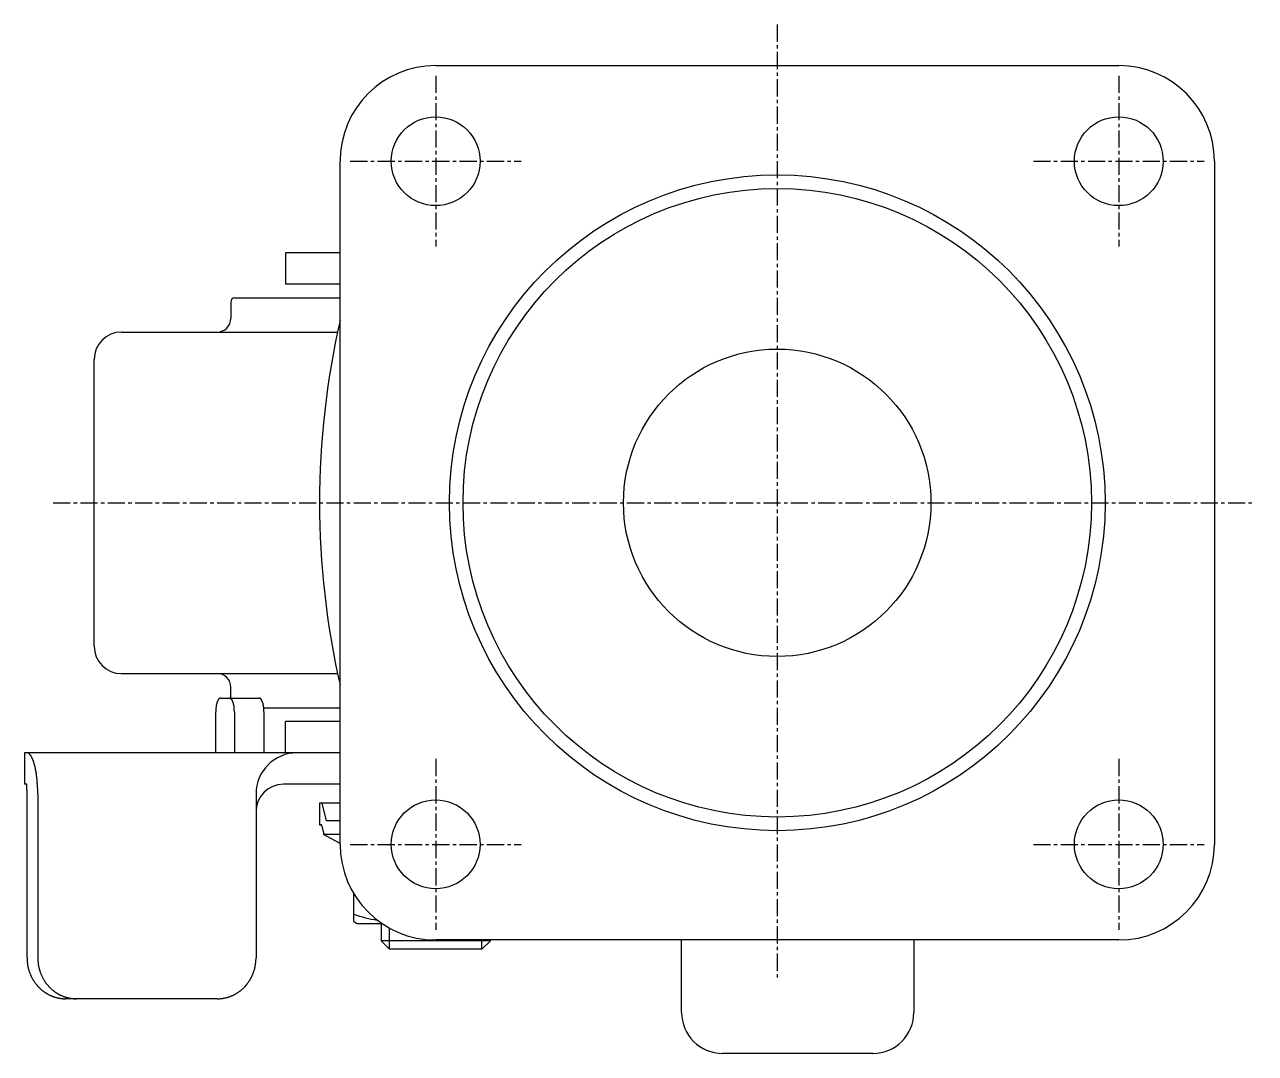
# Model space of a CAD drawing. Extents: x -3293 to -3089, y -779 to -454.
# Drawn here: x -3179.4 to -3089.3, y -529.3 to -454 of the extents above; entities that cross this region are included whole.
import ezdxf

# ---------------------------------------------------------------- set-up
doc = ezdxf.new("R2010")
doc.units = 0
doc.linetypes.add('CENTER', pattern=[2, 1.25, -0.25, 0.25, -0.25])
doc.layers.get('0').update_dxf_attribs({"linetype": 'CONTINUOUS'})
doc.layers.add('CENTER', color=1, linetype='CENTER')

msp = doc.modelspace()

# ---------------------------------------------------------------- linework, layer by layer
at = {"color": 7, "linetype": 'CONTINUOUS'}
for p, q in [((-3149.3, -456.987), (-3099.3, -456.987)), ((-3156.3, -513.987), (-3156.3, -463.987)), ((-3092.3, -463.987), (-3092.3, -513.987)), ((-3156.3, -470.687), (-3160.3, -470.687)), ((-3160.3, -470.687), (-3160.3, -472.987)), ((-3156.3, -472.987), (-3160.3, -472.987)), ((-3164.3, -474.287), (-3164.3, -475.487)), ((-3164, -473.987), (-3156.3, -473.987)), ((-3172.3, -476.487), (-3156.483, -476.487)), ((-3174.3, -499.487), (-3174.3, -478.487)), ((-3172.3, -501.487), (-3156.483, -501.487)), ((-3164.3, -503.287), (-3164.3, -502.487)), ((-3165.06, -503.287), (-3162.214, -503.287)), ((-3165.402, -507.287), (-3165.402, -504.287)), ((-3164.034, -504.287), (-3164.034, -507.287)), ((-3161.888, -503.987), (-3156.3, -503.987)), ((-3161.872, -504.287), (-3161.872, -507.287)), ((-3156.3, -504.987), (-3160.3, -504.987)), ((-3160.3, -507.287), (-3160.3, -504.987)), ((-3156.3, -507.287), (-3179.39, -507.287)), ((-3179.39, -507.287), (-3179.39, -509.587)), ((-3156.3, -507.287), (-3160.3, -507.287)), ((-3179.229, -509.587), (-3179.39, -509.587)), ((-3156.3, -509.587), (-3160.452, -509.587)), ((-3179.214, -522.287), (-3179.214, -510.287)), ((-3178.427, -510.286), (-3178.427, -522.287)), ((-3162.452, -510.287), (-3162.452, -522.287)), ((-3156.3, -510.97), (-3157.8, -510.97)), ((-3157.8, -510.97), (-3157.8, -512.57)), ((-3157.296, -512.27), (-3157.606, -510.97)), ((-3157.8, -512.57), (-3157.625, -512.57)), ((-3157.625, -512.57), (-3157.8, -512.57)), ((-3157.51, -513.07), (-3157.625, -512.57)), ((-3156.3, -512.27), (-3157.296, -512.27)), ((-3157.51, -513.07), (-3157.51, -513.27)), ((-3156.3, -513.27), (-3157.51, -513.27)), ((-3156.3, -513.92), (-3157.51, -513.27)), ((-3155.3, -519.626), (-3155.3, -517.592)), ((-3155.3, -519.626), (-3155.05, -519.77)), ((-3155.05, -519.77), (-3153.244, -519.77)), ((-3153.3, -519.77), (-3153.3, -521.045)), ((-3145.3, -521.045), (-3153.3, -521.045)), ((-3153.3, -521.045), (-3152.675, -521.67)), ((-3099.3, -520.987), (-3149.3, -520.987)), ((-3145.3, -521.045), (-3145.925, -521.67)), ((-3145.3, -521.045), (-3145.3, -520.987)), ((-3131.3, -526.287), (-3131.3, -520.987)), ((-3114.3, -520.987), (-3114.3, -526.287)), ((-3145.925, -521.67), (-3152.675, -521.67)), ((-3165.271, -525.287), (-3176.394, -525.287)), ((-3117.3, -529.287), (-3128.3, -529.287))]:
    msp.add_line(p, q, dxfattribs=at)
at = {"color": 3, "linetype": 'CONTINUOUS'}
for p, q in [((-3152.675, -521.67), (-3152.675, -520.119)), ((-3145.925, -521.67), (-3145.925, -520.987))]:
    msp.add_line(p, q, dxfattribs=at)
at = {"color": 7, "linetype": 'CONTINUOUS'}
for points in [[(-3165.06, -503.287, 0), (-3165.06, -503.287, 0), (-3165.07, -503.287, 0), (-3165.07, -503.288, 0), (-3165.08, -503.288, 0), (-3165.08, -503.289, 0), (-3165.08, -503.29, 0), (-3165.09, -503.291, 0), (-3165.09, -503.292, 0), (-3165.1, -503.293, 0), (-3165.1, -503.295, 0), (-3165.11, -503.296, 0), (-3165.11, -503.298, 0), (-3165.11, -503.3, 0), (-3165.12, -503.302, 0), (-3165.12, -503.304, 0), (-3165.13, -503.306, 0), (-3165.13, -503.309, 0), (-3165.13, -503.311, 0), (-3165.14, -503.314, 0), (-3165.14, -503.317, 0), (-3165.15, -503.32, 0), (-3165.15, -503.323, 0), (-3165.16, -503.327, 0), (-3165.16, -503.33, 0), (-3165.16, -503.334, 0), (-3165.17, -503.338, 0), (-3165.17, -503.342, 0), (-3165.17, -503.346, 0), (-3165.18, -503.35, 0), (-3165.18, -503.354, 0), (-3165.19, -503.359, 0), (-3165.19, -503.363, 0), (-3165.19, -503.368, 0), (-3165.2, -503.373, 0), (-3165.2, -503.378, 0), (-3165.21, -503.383, 0), (-3165.21, -503.388, 0), (-3165.21, -503.394, 0), (-3165.22, -503.4, 0), (-3165.22, -503.405, 0), (-3165.22, -503.411, 0), (-3165.23, -503.417, 0), (-3165.23, -503.423, 0), (-3165.24, -503.429, 0), (-3165.24, -503.436, 0), (-3165.24, -503.442, 0), (-3165.25, -503.449, 0), (-3165.25, -503.456, 0), (-3165.25, -503.463, 0), (-3165.26, -503.47, 0), (-3165.26, -503.477, 0), (-3165.26, -503.484, 0), (-3165.27, -503.491, 0), (-3165.27, -503.499, 0), (-3165.27, -503.506, 0), (-3165.28, -503.514, 0), (-3165.28, -503.522, 0), (-3165.28, -503.53, 0), (-3165.29, -503.538, 0), (-3165.29, -503.546, 0), (-3165.29, -503.555, 0), (-3165.3, -503.563, 0), (-3165.3, -503.571, 0), (-3165.3, -503.58, 0), (-3165.3, -503.589, 0), (-3165.31, -503.598, 0), (-3165.31, -503.607, 0), (-3165.31, -503.616, 0), (-3165.32, -503.625, 0), (-3165.32, -503.634, 0), (-3165.32, -503.643, 0), (-3165.32, -503.653, 0), (-3165.33, -503.662, 0), (-3165.33, -503.672, 0), (-3165.33, -503.682, 0), (-3165.33, -503.691, 0), (-3165.34, -503.701, 0), (-3165.34, -503.711, 0), (-3165.34, -503.721, 0), (-3165.34, -503.732, 0), (-3165.35, -503.742, 0), (-3165.35, -503.752, 0), (-3165.35, -503.763, 0), (-3165.35, -503.773, 0), (-3165.36, -503.784, 0), (-3165.36, -503.794, 0), (-3165.36, -503.805, 0), (-3165.36, -503.816, 0), (-3165.36, -503.827, 0), (-3165.37, -503.838, 0), (-3165.37, -503.849, 0), (-3165.37, -503.86, 0), (-3165.37, -503.871, 0), (-3165.37, -503.882, 0), (-3165.37, -503.893, 0), (-3165.38, -503.904, 0), (-3165.38, -503.916, 0), (-3165.38, -503.927, 0), (-3165.38, -503.939, 0), (-3165.38, -503.95, 0), (-3165.38, -503.962, 0), (-3165.38, -503.973, 0), (-3165.39, -503.985, 0), (-3165.39, -503.997, 0), (-3165.39, -504.009, 0), (-3165.39, -504.02, 0), (-3165.39, -504.032, 0), (-3165.39, -504.044, 0), (-3165.39, -504.056, 0), (-3165.39, -504.068, 0), (-3165.39, -504.08, 0), (-3165.4, -504.092, 0), (-3165.4, -504.104, 0), (-3165.4, -504.116, 0), (-3165.4, -504.128, 0), (-3165.4, -504.14, 0), (-3165.4, -504.153, 0), (-3165.4, -504.165, 0), (-3165.4, -504.177, 0), (-3165.4, -504.189, 0), (-3165.4, -504.201, 0), (-3165.4, -504.214, 0), (-3165.4, -504.226, 0), (-3165.4, -504.238, 0), (-3165.4, -504.25, 0), (-3165.4, -504.263, 0), (-3165.4, -504.275, 0), (-3165.4, -504.287, 0)], [(-3164.03, -504.287, 0), (-3164.03, -504.275, 0), (-3164.03, -504.263, 0), (-3164.03, -504.25, 0), (-3164.03, -504.238, 0), (-3164.03, -504.226, 0), (-3164.03, -504.214, 0), (-3164.03, -504.201, 0), (-3164.04, -504.189, 0), (-3164.04, -504.177, 0), (-3164.04, -504.165, 0), (-3164.04, -504.153, 0), (-3164.04, -504.14, 0), (-3164.04, -504.128, 0), (-3164.04, -504.116, 0), (-3164.04, -504.104, 0), (-3164.04, -504.092, 0), (-3164.04, -504.08, 0), (-3164.04, -504.068, 0), (-3164.04, -504.056, 0), (-3164.04, -504.044, 0), (-3164.04, -504.032, 0), (-3164.05, -504.02, 0), (-3164.05, -504.009, 0), (-3164.05, -503.997, 0), (-3164.05, -503.985, 0), (-3164.05, -503.973, 0), (-3164.05, -503.962, 0), (-3164.05, -503.95, 0), (-3164.06, -503.939, 0), (-3164.06, -503.927, 0), (-3164.06, -503.916, 0), (-3164.06, -503.904, 0), (-3164.06, -503.893, 0), (-3164.06, -503.882, 0), (-3164.06, -503.871, 0), (-3164.07, -503.86, 0), (-3164.07, -503.849, 0), (-3164.07, -503.838, 0), (-3164.07, -503.827, 0), (-3164.07, -503.816, 0), (-3164.08, -503.805, 0), (-3164.08, -503.794, 0), (-3164.08, -503.784, 0), (-3164.08, -503.773, 0), (-3164.08, -503.763, 0), (-3164.09, -503.752, 0), (-3164.09, -503.742, 0), (-3164.09, -503.732, 0), (-3164.09, -503.721, 0), (-3164.1, -503.711, 0), (-3164.1, -503.701, 0), (-3164.1, -503.691, 0), (-3164.1, -503.682, 0), (-3164.11, -503.672, 0), (-3164.11, -503.662, 0), (-3164.11, -503.653, 0), (-3164.11, -503.643, 0), (-3164.12, -503.634, 0), (-3164.12, -503.625, 0), (-3164.12, -503.616, 0), (-3164.13, -503.607, 0), (-3164.13, -503.598, 0), (-3164.13, -503.589, 0), (-3164.13, -503.58, 0), (-3164.14, -503.571, 0), (-3164.14, -503.563, 0), (-3164.14, -503.555, 0), (-3164.15, -503.546, 0), (-3164.15, -503.538, 0), (-3164.15, -503.53, 0), (-3164.16, -503.522, 0), (-3164.16, -503.514, 0), (-3164.16, -503.506, 0), (-3164.17, -503.499, 0), (-3164.17, -503.491, 0), (-3164.17, -503.484, 0), (-3164.18, -503.477, 0), (-3164.18, -503.47, 0), (-3164.18, -503.463, 0), (-3164.19, -503.456, 0), (-3164.19, -503.449, 0), (-3164.19, -503.442, 0), (-3164.2, -503.436, 0), (-3164.2, -503.429, 0), (-3164.2, -503.423, 0), (-3164.21, -503.417, 0), (-3164.21, -503.411, 0), (-3164.21, -503.405, 0), (-3164.22, -503.4, 0), (-3164.22, -503.394, 0), (-3164.23, -503.388, 0), (-3164.23, -503.383, 0), (-3164.23, -503.378, 0), (-3164.24, -503.373, 0), (-3164.24, -503.368, 0), (-3164.24, -503.363, 0), (-3164.25, -503.359, 0), (-3164.25, -503.354, 0), (-3164.26, -503.35, 0), (-3164.26, -503.346, 0), (-3164.26, -503.342, 0), (-3164.27, -503.338, 0), (-3164.27, -503.334, 0), (-3164.28, -503.33, 0), (-3164.28, -503.327, 0), (-3164.28, -503.323, 0), (-3164.29, -503.32, 0), (-3164.29, -503.317, 0), (-3164.3, -503.314, 0), (-3164.3, -503.311, 0), (-3164.3, -503.309, 0), (-3164.31, -503.306, 0), (-3164.31, -503.304, 0), (-3164.32, -503.302, 0), (-3164.32, -503.3, 0), (-3164.33, -503.298, 0), (-3164.33, -503.296, 0), (-3164.33, -503.295, 0), (-3164.34, -503.293, 0), (-3164.34, -503.292, 0), (-3164.35, -503.291, 0), (-3164.35, -503.29, 0), (-3164.35, -503.289, 0), (-3164.36, -503.288, 0), (-3164.36, -503.288, 0), (-3164.37, -503.287, 0), (-3164.37, -503.287, 0), (-3164.38, -503.287, 0)], [(-3161.87, -504.287, 0), (-3161.87, -504.275, 0), (-3161.87, -504.263, 0), (-3161.87, -504.25, 0), (-3161.87, -504.238, 0), (-3161.87, -504.226, 0), (-3161.87, -504.214, 0), (-3161.87, -504.201, 0), (-3161.87, -504.189, 0), (-3161.87, -504.177, 0), (-3161.87, -504.165, 0), (-3161.88, -504.153, 0), (-3161.88, -504.14, 0), (-3161.88, -504.128, 0), (-3161.88, -504.116, 0), (-3161.88, -504.104, 0), (-3161.88, -504.092, 0), (-3161.88, -504.08, 0), (-3161.88, -504.068, 0), (-3161.88, -504.056, 0), (-3161.88, -504.044, 0), (-3161.88, -504.032, 0), (-3161.88, -504.02, 0), (-3161.89, -504.009, 0), (-3161.89, -503.997, 0), (-3161.89, -503.985, 0), (-3161.89, -503.973, 0), (-3161.89, -503.962, 0), (-3161.89, -503.95, 0), (-3161.89, -503.939, 0), (-3161.9, -503.927, 0), (-3161.9, -503.916, 0), (-3161.9, -503.904, 0), (-3161.9, -503.893, 0), (-3161.9, -503.882, 0), (-3161.9, -503.871, 0), (-3161.91, -503.86, 0), (-3161.91, -503.849, 0), (-3161.91, -503.838, 0), (-3161.91, -503.827, 0), (-3161.91, -503.816, 0), (-3161.91, -503.805, 0), (-3161.92, -503.794, 0), (-3161.92, -503.784, 0), (-3161.92, -503.773, 0), (-3161.92, -503.763, 0), (-3161.93, -503.752, 0), (-3161.93, -503.742, 0), (-3161.93, -503.732, 0), (-3161.93, -503.721, 0), (-3161.93, -503.711, 0), (-3161.94, -503.701, 0), (-3161.94, -503.691, 0), (-3161.94, -503.682, 0), (-3161.94, -503.672, 0), (-3161.95, -503.662, 0), (-3161.95, -503.653, 0), (-3161.95, -503.643, 0), (-3161.96, -503.634, 0), (-3161.96, -503.625, 0), (-3161.96, -503.616, 0), (-3161.96, -503.607, 0), (-3161.97, -503.598, 0), (-3161.97, -503.589, 0), (-3161.97, -503.58, 0), (-3161.98, -503.571, 0), (-3161.98, -503.563, 0), (-3161.98, -503.555, 0), (-3161.98, -503.546, 0), (-3161.99, -503.538, 0), (-3161.99, -503.53, 0), (-3161.99, -503.522, 0), (-3162, -503.514, 0), (-3162, -503.506, 0), (-3162, -503.499, 0), (-3162.01, -503.491, 0), (-3162.01, -503.484, 0), (-3162.01, -503.477, 0), (-3162.02, -503.47, 0), (-3162.02, -503.463, 0), (-3162.02, -503.456, 0), (-3162.03, -503.449, 0), (-3162.03, -503.442, 0), (-3162.03, -503.436, 0), (-3162.04, -503.429, 0), (-3162.04, -503.423, 0), (-3162.05, -503.417, 0), (-3162.05, -503.411, 0), (-3162.05, -503.405, 0), (-3162.06, -503.4, 0), (-3162.06, -503.394, 0), (-3162.06, -503.388, 0), (-3162.07, -503.383, 0), (-3162.07, -503.378, 0), (-3162.08, -503.373, 0), (-3162.08, -503.368, 0), (-3162.08, -503.363, 0), (-3162.09, -503.359, 0), (-3162.09, -503.354, 0), (-3162.1, -503.35, 0), (-3162.1, -503.346, 0), (-3162.1, -503.342, 0), (-3162.11, -503.338, 0), (-3162.11, -503.334, 0), (-3162.12, -503.33, 0), (-3162.12, -503.327, 0), (-3162.12, -503.323, 0), (-3162.13, -503.32, 0), (-3162.13, -503.317, 0), (-3162.14, -503.314, 0), (-3162.14, -503.311, 0), (-3162.14, -503.309, 0), (-3162.15, -503.306, 0), (-3162.15, -503.304, 0), (-3162.16, -503.302, 0), (-3162.16, -503.3, 0), (-3162.16, -503.298, 0), (-3162.17, -503.296, 0), (-3162.17, -503.295, 0), (-3162.18, -503.293, 0), (-3162.18, -503.292, 0), (-3162.19, -503.291, 0), (-3162.19, -503.29, 0), (-3162.19, -503.289, 0), (-3162.2, -503.288, 0), (-3162.2, -503.288, 0), (-3162.21, -503.287, 0), (-3162.21, -503.287, 0), (-3162.21, -503.287, 0)], [(-3178.43, -510.287, 0), (-3178.43, -510.25, 0), (-3178.43, -510.213, 0), (-3178.43, -510.177, 0), (-3178.43, -510.14, 0), (-3178.43, -510.103, 0), (-3178.43, -510.066, 0), (-3178.43, -510.03, 0), (-3178.43, -509.993, 0), (-3178.43, -509.956, 0), (-3178.43, -509.92, 0), (-3178.44, -509.883, 0), (-3178.44, -509.847, 0), (-3178.44, -509.81, 0), (-3178.44, -509.774, 0), (-3178.44, -509.738, 0), (-3178.44, -509.702, 0), (-3178.45, -509.666, 0), (-3178.45, -509.63, 0), (-3178.45, -509.594, 0), (-3178.45, -509.558, 0), (-3178.46, -509.522, 0), (-3178.46, -509.487, 0), (-3178.46, -509.451, 0), (-3178.46, -509.416, 0), (-3178.47, -509.381, 0), (-3178.47, -509.346, 0), (-3178.47, -509.311, 0), (-3178.48, -509.276, 0), (-3178.48, -509.241, 0), (-3178.48, -509.207, 0), (-3178.49, -509.173, 0), (-3178.49, -509.139, 0), (-3178.49, -509.105, 0), (-3178.5, -509.071, 0), (-3178.5, -509.037, 0), (-3178.51, -509.004, 0), (-3178.51, -508.971, 0), (-3178.52, -508.938, 0), (-3178.52, -508.905, 0), (-3178.52, -508.872, 0), (-3178.53, -508.84, 0), (-3178.53, -508.808, 0), (-3178.54, -508.776, 0), (-3178.54, -508.744, 0), (-3178.55, -508.713, 0), (-3178.55, -508.682, 0), (-3178.56, -508.651, 0), (-3178.57, -508.62, 0), (-3178.57, -508.589, 0), (-3178.58, -508.559, 0), (-3178.58, -508.529, 0), (-3178.59, -508.499, 0), (-3178.59, -508.47, 0), (-3178.6, -508.441, 0), (-3178.61, -508.412, 0), (-3178.61, -508.383, 0), (-3178.62, -508.355, 0), (-3178.62, -508.327, 0), (-3178.63, -508.299, 0), (-3178.64, -508.272, 0), (-3178.64, -508.245, 0), (-3178.65, -508.218, 0), (-3178.66, -508.191, 0), (-3178.67, -508.165, 0), (-3178.67, -508.139, 0), (-3178.68, -508.114, 0), (-3178.69, -508.088, 0), (-3178.69, -508.064, 0), (-3178.7, -508.039, 0), (-3178.71, -508.015, 0), (-3178.72, -507.991, 0), (-3178.72, -507.967, 0), (-3178.73, -507.944, 0), (-3178.74, -507.921, 0), (-3178.75, -507.899, 0), (-3178.75, -507.877, 0), (-3178.76, -507.855, 0), (-3178.77, -507.834, 0), (-3178.78, -507.813, 0), (-3178.79, -507.792, 0), (-3178.79, -507.772, 0), (-3178.8, -507.752, 0), (-3178.81, -507.732, 0), (-3178.82, -507.713, 0), (-3178.83, -507.695, 0), (-3178.84, -507.676, 0), (-3178.85, -507.658, 0), (-3178.85, -507.641, 0), (-3178.86, -507.624, 0), (-3178.87, -507.607, 0), (-3178.88, -507.59, 0), (-3178.89, -507.575, 0), (-3178.9, -507.559, 0), (-3178.91, -507.544, 0), (-3178.92, -507.529, 0), (-3178.92, -507.515, 0), (-3178.93, -507.501, 0), (-3178.94, -507.488, 0), (-3178.95, -507.475, 0), (-3178.96, -507.462, 0), (-3178.97, -507.45, 0), (-3178.98, -507.438, 0), (-3178.99, -507.427, 0), (-3179, -507.416, 0), (-3179.01, -507.405, 0), (-3179.02, -507.395, 0), (-3179.03, -507.386, 0), (-3179.04, -507.377, 0), (-3179.05, -507.368, 0), (-3179.06, -507.36, 0), (-3179.06, -507.352, 0), (-3179.07, -507.344, 0), (-3179.08, -507.337, 0), (-3179.09, -507.331, 0), (-3179.1, -507.325, 0), (-3179.11, -507.319, 0), (-3179.12, -507.314, 0), (-3179.13, -507.309, 0), (-3179.14, -507.305, 0), (-3179.15, -507.301, 0), (-3179.16, -507.298, 0), (-3179.17, -507.295, 0), (-3179.18, -507.293, 0), (-3179.19, -507.291, 0), (-3179.2, -507.289, 0), (-3179.21, -507.288, 0), (-3179.22, -507.287, 0), (-3179.23, -507.287, 0)], [(-3179.21, -510.287, 0), (-3179.21, -510.279, 0), (-3179.21, -510.27, 0), (-3179.21, -510.261, 0), (-3179.21, -510.253, 0), (-3179.21, -510.244, 0), (-3179.21, -510.236, 0), (-3179.21, -510.227, 0), (-3179.21, -510.219, 0), (-3179.21, -510.21, 0), (-3179.21, -510.201, 0), (-3179.21, -510.193, 0), (-3179.21, -510.184, 0), (-3179.21, -510.176, 0), (-3179.21, -510.167, 0), (-3179.21, -510.159, 0), (-3179.21, -510.151, 0), (-3179.21, -510.142, 0), (-3179.21, -510.134, 0), (-3179.21, -510.125, 0), (-3179.21, -510.117, 0), (-3179.21, -510.109, 0), (-3179.21, -510.1, 0), (-3179.21, -510.092, 0), (-3179.21, -510.084, 0), (-3179.21, -510.076, 0), (-3179.21, -510.068, 0), (-3179.21, -510.059, 0), (-3179.21, -510.051, 0), (-3179.21, -510.043, 0), (-3179.21, -510.035, 0), (-3179.21, -510.027, 0), (-3179.21, -510.019, 0), (-3179.21, -510.011, 0), (-3179.21, -510.003, 0), (-3179.21, -509.996, 0), (-3179.22, -509.988, 0), (-3179.22, -509.98, 0), (-3179.22, -509.972, 0), (-3179.22, -509.965, 0), (-3179.22, -509.957, 0), (-3179.22, -509.95, 0), (-3179.22, -509.942, 0), (-3179.22, -509.935, 0), (-3179.22, -509.927, 0), (-3179.22, -509.92, 0), (-3179.22, -509.913, 0), (-3179.22, -509.905, 0), (-3179.22, -509.898, 0), (-3179.22, -509.891, 0), (-3179.22, -509.884, 0), (-3179.22, -509.877, 0), (-3179.22, -509.87, 0), (-3179.22, -509.863, 0), (-3179.22, -509.856, 0), (-3179.22, -509.85, 0), (-3179.22, -509.843, 0), (-3179.22, -509.836, 0), (-3179.22, -509.83, 0), (-3179.22, -509.823, 0), (-3179.22, -509.817, 0), (-3179.22, -509.811, 0), (-3179.22, -509.804, 0), (-3179.22, -509.798, 0), (-3179.22, -509.792, 0), (-3179.22, -509.786, 0), (-3179.22, -509.78, 0), (-3179.22, -509.774, 0), (-3179.22, -509.768, 0), (-3179.22, -509.763, 0), (-3179.22, -509.757, 0), (-3179.22, -509.752, 0), (-3179.22, -509.746, 0), (-3179.22, -509.741, 0), (-3179.22, -509.735, 0), (-3179.22, -509.73, 0), (-3179.22, -509.725, 0), (-3179.22, -509.72, 0), (-3179.22, -509.715, 0), (-3179.22, -509.71, 0), (-3179.22, -509.705, 0), (-3179.22, -509.7, 0), (-3179.22, -509.696, 0), (-3179.22, -509.691, 0), (-3179.22, -509.687, 0), (-3179.22, -509.682, 0), (-3179.22, -509.678, 0), (-3179.22, -509.674, 0), (-3179.22, -509.67, 0), (-3179.22, -509.666, 0), (-3179.22, -509.662, 0), (-3179.22, -509.658, 0), (-3179.22, -509.654, 0), (-3179.22, -509.651, 0), (-3179.22, -509.647, 0), (-3179.22, -509.644, 0), (-3179.22, -509.64, 0), (-3179.22, -509.637, 0), (-3179.22, -509.634, 0), (-3179.22, -509.631, 0), (-3179.22, -509.628, 0), (-3179.22, -509.625, 0), (-3179.22, -509.622, 0), (-3179.22, -509.62, 0), (-3179.22, -509.617, 0), (-3179.23, -509.615, 0), (-3179.23, -509.613, 0), (-3179.23, -509.61, 0), (-3179.23, -509.608, 0), (-3179.23, -509.606, 0), (-3179.23, -509.604, 0), (-3179.23, -509.602, 0), (-3179.23, -509.601, 0), (-3179.23, -509.599, 0), (-3179.23, -509.597, 0), (-3179.23, -509.596, 0), (-3179.23, -509.595, 0), (-3179.23, -509.594, 0), (-3179.23, -509.592, 0), (-3179.23, -509.591, 0), (-3179.23, -509.591, 0), (-3179.23, -509.59, 0), (-3179.23, -509.589, 0), (-3179.23, -509.588, 0), (-3179.23, -509.588, 0), (-3179.23, -509.588, 0), (-3179.23, -509.587, 0), (-3179.23, -509.587, 0), (-3179.23, -509.587, 0)], [(-3179.21, -522.287, 0), (-3179.21, -522.324, 0), (-3179.21, -522.361, 0), (-3179.21, -522.398, 0), (-3179.21, -522.434, 0), (-3179.21, -522.471, 0), (-3179.21, -522.508, 0), (-3179.2, -522.545, 0), (-3179.2, -522.581, 0), (-3179.2, -522.618, 0), (-3179.19, -522.654, 0), (-3179.19, -522.691, 0), (-3179.18, -522.727, 0), (-3179.18, -522.764, 0), (-3179.17, -522.8, 0), (-3179.17, -522.836, 0), (-3179.16, -522.872, 0), (-3179.15, -522.908, 0), (-3179.15, -522.944, 0), (-3179.14, -522.98, 0), (-3179.13, -523.016, 0), (-3179.12, -523.052, 0), (-3179.11, -523.087, 0), (-3179.1, -523.123, 0), (-3179.09, -523.158, 0), (-3179.08, -523.193, 0), (-3179.07, -523.228, 0), (-3179.06, -523.263, 0), (-3179.05, -523.298, 0), (-3179.04, -523.332, 0), (-3179.02, -523.367, 0), (-3179.01, -523.401, 0), (-3179, -523.435, 0), (-3178.99, -523.469, 0), (-3178.97, -523.503, 0), (-3178.96, -523.536, 0), (-3178.94, -523.57, 0), (-3178.93, -523.603, 0), (-3178.91, -523.636, 0), (-3178.9, -523.669, 0), (-3178.88, -523.701, 0), (-3178.86, -523.734, 0), (-3178.85, -523.766, 0), (-3178.83, -523.798, 0), (-3178.81, -523.829, 0), (-3178.79, -523.861, 0), (-3178.78, -523.892, 0), (-3178.76, -523.923, 0), (-3178.74, -523.954, 0), (-3178.72, -523.984, 0), (-3178.7, -524.015, 0), (-3178.68, -524.045, 0), (-3178.66, -524.074, 0), (-3178.64, -524.104, 0), (-3178.62, -524.133, 0), (-3178.6, -524.162, 0), (-3178.57, -524.19, 0), (-3178.55, -524.219, 0), (-3178.53, -524.247, 0), (-3178.51, -524.274, 0), (-3178.48, -524.302, 0), (-3178.46, -524.329, 0), (-3178.44, -524.356, 0), (-3178.41, -524.382, 0), (-3178.39, -524.408, 0), (-3178.36, -524.434, 0), (-3178.34, -524.46, 0), (-3178.31, -524.485, 0), (-3178.29, -524.51, 0), (-3178.26, -524.535, 0), (-3178.24, -524.559, 0), (-3178.21, -524.583, 0), (-3178.18, -524.606, 0), (-3178.16, -524.629, 0), (-3178.13, -524.652, 0), (-3178.1, -524.675, 0), (-3178.07, -524.697, 0), (-3178.05, -524.719, 0), (-3178.02, -524.74, 0), (-3177.99, -524.761, 0), (-3177.96, -524.782, 0), (-3177.93, -524.802, 0), (-3177.9, -524.822, 0), (-3177.87, -524.841, 0), (-3177.84, -524.86, 0), (-3177.81, -524.879, 0), (-3177.78, -524.897, 0), (-3177.75, -524.915, 0), (-3177.72, -524.933, 0), (-3177.69, -524.95, 0), (-3177.66, -524.967, 0), (-3177.63, -524.983, 0), (-3177.6, -524.999, 0), (-3177.57, -525.015, 0), (-3177.54, -525.03, 0), (-3177.51, -525.044, 0), (-3177.47, -525.059, 0), (-3177.44, -525.073, 0), (-3177.41, -525.086, 0), (-3177.38, -525.099, 0), (-3177.34, -525.112, 0), (-3177.31, -525.124, 0), (-3177.28, -525.136, 0), (-3177.25, -525.147, 0), (-3177.21, -525.158, 0), (-3177.18, -525.168, 0), (-3177.15, -525.178, 0), (-3177.11, -525.188, 0), (-3177.08, -525.197, 0), (-3177.05, -525.206, 0), (-3177.01, -525.214, 0), (-3176.98, -525.222, 0), (-3176.94, -525.23, 0), (-3176.91, -525.236, 0), (-3176.88, -525.243, 0), (-3176.84, -525.249, 0), (-3176.81, -525.255, 0), (-3176.77, -525.26, 0), (-3176.74, -525.265, 0), (-3176.71, -525.269, 0), (-3176.67, -525.273, 0), (-3176.64, -525.276, 0), (-3176.6, -525.279, 0), (-3176.57, -525.282, 0), (-3176.53, -525.284, 0), (-3176.5, -525.285, 0), (-3176.46, -525.286, 0), (-3176.43, -525.287, 0), (-3176.39, -525.287, 0)], [(-3178.43, -522.287, 0), (-3178.43, -522.324, 0), (-3178.43, -522.361, 0), (-3178.42, -522.398, 0), (-3178.42, -522.434, 0), (-3178.42, -522.471, 0), (-3178.42, -522.508, 0), (-3178.42, -522.545, 0), (-3178.41, -522.581, 0), (-3178.41, -522.618, 0), (-3178.41, -522.654, 0), (-3178.4, -522.691, 0), (-3178.4, -522.727, 0), (-3178.39, -522.764, 0), (-3178.39, -522.8, 0), (-3178.38, -522.836, 0), (-3178.37, -522.872, 0), (-3178.37, -522.908, 0), (-3178.36, -522.944, 0), (-3178.35, -522.98, 0), (-3178.34, -523.016, 0), (-3178.33, -523.052, 0), (-3178.32, -523.087, 0), (-3178.32, -523.123, 0), (-3178.31, -523.158, 0), (-3178.3, -523.193, 0), (-3178.28, -523.228, 0), (-3178.27, -523.263, 0), (-3178.26, -523.298, 0), (-3178.25, -523.332, 0), (-3178.24, -523.367, 0), (-3178.23, -523.401, 0), (-3178.21, -523.435, 0), (-3178.2, -523.469, 0), (-3178.19, -523.503, 0), (-3178.17, -523.536, 0), (-3178.16, -523.57, 0), (-3178.14, -523.603, 0), (-3178.13, -523.636, 0), (-3178.11, -523.669, 0), (-3178.09, -523.701, 0), (-3178.08, -523.734, 0), (-3178.06, -523.766, 0), (-3178.04, -523.798, 0), (-3178.03, -523.829, 0), (-3178.01, -523.861, 0), (-3177.99, -523.892, 0), (-3177.97, -523.923, 0), (-3177.95, -523.954, 0), (-3177.93, -523.984, 0), (-3177.91, -524.015, 0), (-3177.89, -524.045, 0), (-3177.87, -524.074, 0), (-3177.85, -524.104, 0), (-3177.83, -524.133, 0), (-3177.81, -524.162, 0), (-3177.79, -524.19, 0), (-3177.76, -524.219, 0), (-3177.74, -524.247, 0), (-3177.72, -524.274, 0), (-3177.7, -524.302, 0), (-3177.67, -524.329, 0), (-3177.65, -524.356, 0), (-3177.63, -524.382, 0), (-3177.6, -524.408, 0), (-3177.58, -524.434, 0), (-3177.55, -524.46, 0), (-3177.53, -524.485, 0), (-3177.5, -524.51, 0), (-3177.48, -524.535, 0), (-3177.45, -524.559, 0), (-3177.42, -524.583, 0), (-3177.4, -524.606, 0), (-3177.37, -524.629, 0), (-3177.34, -524.652, 0), (-3177.31, -524.675, 0), (-3177.29, -524.697, 0), (-3177.26, -524.719, 0), (-3177.23, -524.74, 0), (-3177.2, -524.761, 0), (-3177.17, -524.782, 0), (-3177.15, -524.802, 0), (-3177.12, -524.822, 0), (-3177.09, -524.841, 0), (-3177.06, -524.86, 0), (-3177.03, -524.879, 0), (-3177, -524.897, 0), (-3176.97, -524.915, 0), (-3176.94, -524.933, 0), (-3176.91, -524.95, 0), (-3176.88, -524.967, 0), (-3176.84, -524.983, 0), (-3176.81, -524.999, 0), (-3176.78, -525.015, 0), (-3176.75, -525.03, 0), (-3176.72, -525.044, 0), (-3176.69, -525.059, 0), (-3176.65, -525.073, 0), (-3176.62, -525.086, 0), (-3176.59, -525.099, 0), (-3176.56, -525.112, 0), (-3176.52, -525.124, 0), (-3176.49, -525.136, 0), (-3176.46, -525.147, 0), (-3176.43, -525.158, 0), (-3176.39, -525.168, 0), (-3176.36, -525.178, 0), (-3176.33, -525.188, 0), (-3176.29, -525.197, 0), (-3176.26, -525.206, 0), (-3176.23, -525.214, 0), (-3176.19, -525.222, 0), (-3176.16, -525.23, 0), (-3176.12, -525.236, 0), (-3176.09, -525.243, 0), (-3176.06, -525.249, 0), (-3176.02, -525.255, 0), (-3175.99, -525.26, 0), (-3175.95, -525.265, 0), (-3175.92, -525.269, 0), (-3175.88, -525.273, 0), (-3175.85, -525.276, 0), (-3175.82, -525.279, 0), (-3175.78, -525.282, 0), (-3175.75, -525.284, 0), (-3175.71, -525.285, 0), (-3175.68, -525.286, 0), (-3175.64, -525.287, 0), (-3175.61, -525.287, 0)], [(-3165.27, -525.287, 0), (-3165.24, -525.287, 0), (-3165.2, -525.286, 0), (-3165.17, -525.285, 0), (-3165.13, -525.284, 0), (-3165.1, -525.282, 0), (-3165.06, -525.279, 0), (-3165.03, -525.276, 0), (-3164.99, -525.273, 0), (-3164.96, -525.269, 0), (-3164.93, -525.265, 0), (-3164.89, -525.26, 0), (-3164.86, -525.255, 0), (-3164.82, -525.249, 0), (-3164.79, -525.243, 0), (-3164.76, -525.236, 0), (-3164.72, -525.23, 0), (-3164.69, -525.222, 0), (-3164.65, -525.214, 0), (-3164.62, -525.206, 0), (-3164.59, -525.197, 0), (-3164.55, -525.188, 0), (-3164.52, -525.178, 0), (-3164.49, -525.168, 0), (-3164.45, -525.158, 0), (-3164.42, -525.147, 0), (-3164.39, -525.136, 0), (-3164.35, -525.124, 0), (-3164.32, -525.112, 0), (-3164.29, -525.099, 0), (-3164.26, -525.086, 0), (-3164.22, -525.073, 0), (-3164.19, -525.059, 0), (-3164.16, -525.044, 0), (-3164.13, -525.03, 0), (-3164.1, -525.015, 0), (-3164.07, -524.999, 0), (-3164.03, -524.983, 0), (-3164, -524.967, 0), (-3163.97, -524.95, 0), (-3163.94, -524.933, 0), (-3163.91, -524.915, 0), (-3163.88, -524.897, 0), (-3163.85, -524.879, 0), (-3163.82, -524.86, 0), (-3163.79, -524.841, 0), (-3163.76, -524.822, 0), (-3163.73, -524.802, 0), (-3163.7, -524.782, 0), (-3163.68, -524.761, 0), (-3163.65, -524.74, 0), (-3163.62, -524.719, 0), (-3163.59, -524.697, 0), (-3163.56, -524.675, 0), (-3163.54, -524.652, 0), (-3163.51, -524.629, 0), (-3163.48, -524.606, 0), (-3163.46, -524.583, 0), (-3163.43, -524.559, 0), (-3163.4, -524.535, 0), (-3163.38, -524.51, 0), (-3163.35, -524.485, 0), (-3163.33, -524.46, 0), (-3163.3, -524.434, 0), (-3163.28, -524.408, 0), (-3163.25, -524.382, 0), (-3163.23, -524.356, 0), (-3163.21, -524.329, 0), (-3163.18, -524.302, 0), (-3163.16, -524.274, 0), (-3163.14, -524.247, 0), (-3163.11, -524.219, 0), (-3163.09, -524.19, 0), (-3163.07, -524.162, 0), (-3163.05, -524.133, 0), (-3163.03, -524.104, 0), (-3163.01, -524.074, 0), (-3162.99, -524.045, 0), (-3162.97, -524.015, 0), (-3162.95, -523.984, 0), (-3162.93, -523.954, 0), (-3162.91, -523.923, 0), (-3162.89, -523.892, 0), (-3162.87, -523.861, 0), (-3162.85, -523.829, 0), (-3162.84, -523.798, 0), (-3162.82, -523.766, 0), (-3162.8, -523.734, 0), (-3162.78, -523.701, 0), (-3162.77, -523.669, 0), (-3162.75, -523.636, 0), (-3162.74, -523.603, 0), (-3162.72, -523.57, 0), (-3162.71, -523.536, 0), (-3162.69, -523.503, 0), (-3162.68, -523.469, 0), (-3162.67, -523.435, 0), (-3162.65, -523.401, 0), (-3162.64, -523.367, 0), (-3162.63, -523.332, 0), (-3162.62, -523.298, 0), (-3162.61, -523.263, 0), (-3162.59, -523.228, 0), (-3162.58, -523.193, 0), (-3162.57, -523.158, 0), (-3162.56, -523.123, 0), (-3162.55, -523.087, 0), (-3162.55, -523.052, 0), (-3162.54, -523.016, 0), (-3162.53, -522.98, 0), (-3162.52, -522.944, 0), (-3162.51, -522.908, 0), (-3162.51, -522.872, 0), (-3162.5, -522.836, 0), (-3162.49, -522.8, 0), (-3162.49, -522.764, 0), (-3162.48, -522.727, 0), (-3162.48, -522.691, 0), (-3162.47, -522.654, 0), (-3162.47, -522.618, 0), (-3162.47, -522.581, 0), (-3162.46, -522.545, 0), (-3162.46, -522.508, 0), (-3162.46, -522.471, 0), (-3162.46, -522.434, 0), (-3162.45, -522.398, 0), (-3162.45, -522.361, 0), (-3162.45, -522.324, 0), (-3162.45, -522.287, 0)]]:
    msp.add_polyline3d(points, dxfattribs=at)
for centre, radius in [((-3149.3, -463.987), 3.25), ((-3099.3, -463.987), 3.25), ((-3124.3, -488.987), 24), ((-3124.3, -488.987), 23), ((-3124.3, -488.987), 11.25), ((-3149.3, -513.987), 3.25), ((-3099.3, -513.987), 3.25)]:
    msp.add_circle(centre, radius, dxfattribs=at)
for centre, radius, start, end in [((-3149.3, -463.987), 7, 90, 180), ((-3099.3, -463.987), 7, 0, 90), ((-3164, -474.287), 0.3, 90, 180), ((-3165.3, -475.487), 1, 270, 0), ((-3097.8, -488.987), 60, 167.16143, 192.83857), ((-3172.3, -478.487), 2, 90, 180), ((-3172.3, -499.487), 2, 180, 270), ((-3165.3, -502.487), 1, 0, 90), ((-3159.452, -510.287), 3, 90, 180), ((-3160.452, -511.587), 2, 90, 180), ((-3149.3, -513.987), 7, 180, 270), ((-3099.3, -513.987), 7, 270, 0), ((-3152.3, -510.961), 8.665, 249.74384, 261.55758), ((-3128.3, -526.287), 3, 180, 270), ((-3117.3, -526.287), 3, 270, 0)]:
    msp.add_arc(centre, radius, start, end, dxfattribs=at)
at = {"layer": 'CENTER', "color": 1, "linetype": 'CENTER'}
for p, q in [((-3124.3, -453.987), (-3124.3, -523.987)), ((-3149.3, -457.737), (-3149.3, -470.237)), ((-3099.3, -457.737), (-3099.3, -470.237)), ((-3155.55, -463.987), (-3143.05, -463.987)), ((-3105.55, -463.987), (-3093.05, -463.987)), ((-3177.3, -488.987), (-3089.3, -488.987)), ((-3149.3, -507.737), (-3149.3, -520.237)), ((-3099.3, -507.737), (-3099.3, -520.237)), ((-3155.55, -513.987), (-3143.05, -513.987)), ((-3105.55, -513.987), (-3093.05, -513.987))]:
    msp.add_line(p, q, dxfattribs=at)

doc.saveas('drawing.dxf')
